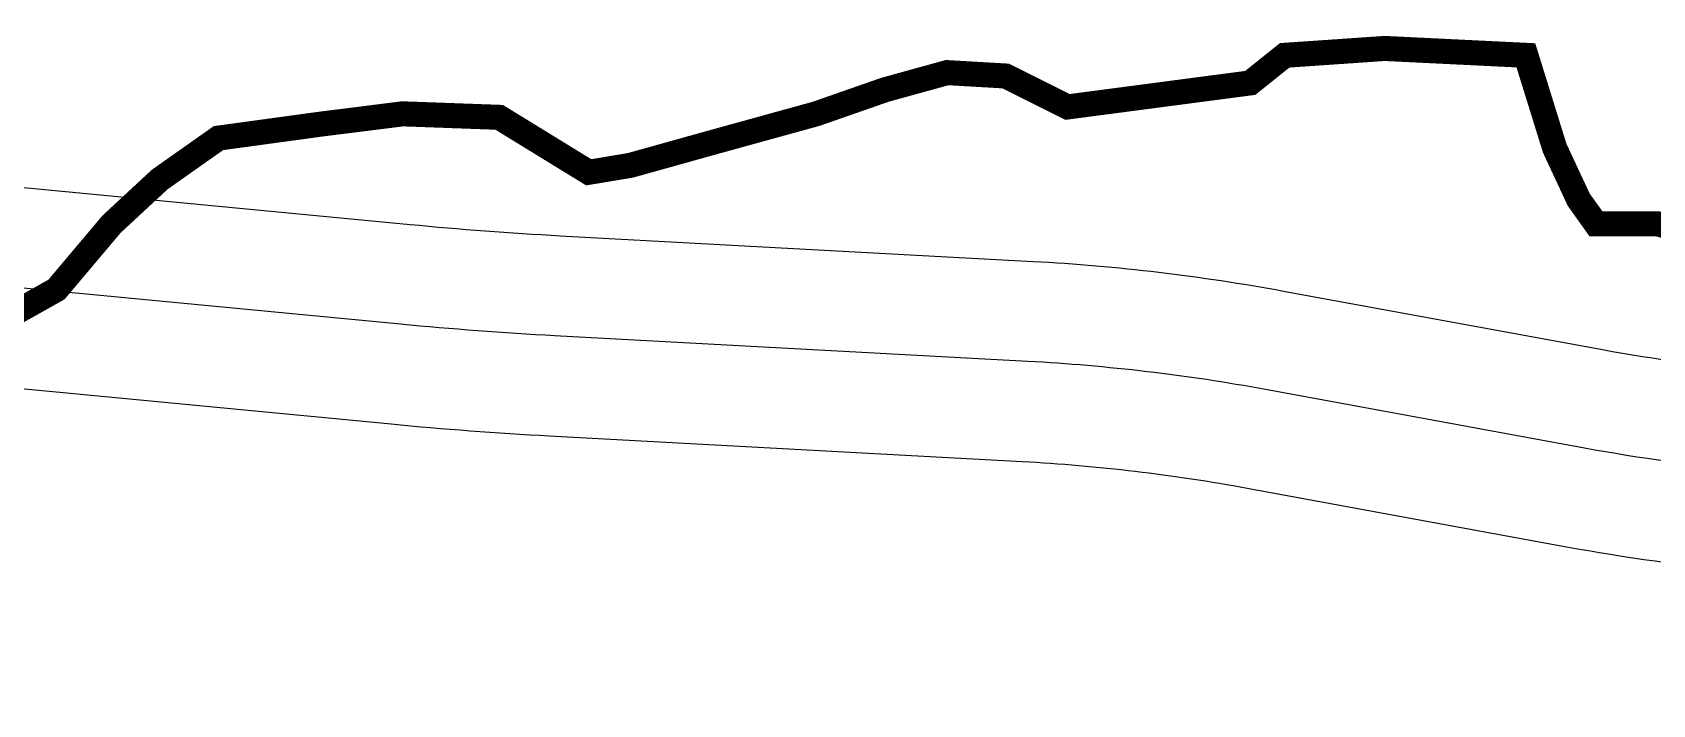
# Model space of a CAD drawing. Extents: x 529262 to 576451, y 2694391 to 2717535.
# Drawn here: x 565334 to 565463.3, y 2710929.7 to 2710983.3 of the extents above; entities that cross this region are included whole.
import ezdxf
from ezdxf.xclip import XClip

# ---------------------------------------------------------------- set-up
doc = ezdxf.new("R2010")
doc.units = 0
doc.header["$XCLIPFRAME"] = 0
for name, color, linetype in [('PP-COM', 7, 'Continuous'), ('RD-中线', 40, 'Continuous'), ('RD-红线', 7, 'Continuous'), ('河流', 4, 'Continuous')]:
    doc.layers.add(name, color=color, linetype=linetype)

# ---------------------------------------------------------------- blocks, each defined once
blk = doc.blocks.new('A$C19FD0107')
at = {"layer": 'RD-中线', "color": 8, "linetype": 'Continuous'}
blk.add_lwpolyline([(-5513.05, 16557.07, -0.045441), (-5540.15, 16559.54), (-5565.61, 16564.22, 0.031873), (-5584.58, 16566.46), (-5622.35, 16568.51, -0.010284), (-5634.65, 16569.43), (-5710.48, 16576.68), (-5806.39, 16584.38, 0.025495), (-5816.58, 16584.68), (-5856.79, 16583.8, 0.015906), (-5863.14, 16583.45), (-5884.13, 16581.65, 0.03045), (-5896.17, 16579.88), (-5908.78, 16577.23), (-5944.8, 16570.12), (-5974.31, 16564.74), (-5997.58, 16562.5), (-6025.48, 16561.73, 0.004243), (-6028.03, 16561.64), (-6095.86, 16558.61, 0.095417)], format="xyb", dxfattribs=at)
at = {"layer": 'RD-红线', "color": 8, "linetype": 'Continuous'}
blk.add_lwpolyline([(-6096.16, 16566.61), (-6028.38, 16569.63, -0.004243), (-6025.7, 16569.73), (-5998.07, 16570.49), (-5975.41, 16572.67), (-5946.29, 16577.98), (-5910.38, 16585.07), (-5897.82, 16587.71, -0.03045), (-5884.82, 16589.63), (-5863.83, 16591.42, -0.015906), (-5856.97, 16591.79), (-5816.75, 16592.67, -0.025495), (-5805.75, 16592.35), (-5709.78, 16584.65), (-5633.89, 16577.4, 0.010284), (-5621.91, 16576.5), (-5584.15, 16574.45, -0.031873), (-5564.17, 16572.08), (-5538.7, 16567.41, 0.045441), (-5513.05, 16565.07)], format="xyb", dxfattribs=at)
at = {"layer": 'RD-红线', "color": 8, "linetype": 'Continuous', "flags": 128}
blk.add_lwpolyline([(-5711.9, 16568.77), (-5711.18, 16568.71), (-5635.41, 16561.47, 0.010284), (-5622.78, 16560.52), (-5585.02, 16558.47, -0.031873), (-5567.06, 16556.35), (-5541.59, 16551.67, 0.045441), (-5513.05, 16549.07), (-5475.09, 16549.07, -0.05007), (-5456.8, 16547.23), (-5416.51, 16539.06)], format="xyb", dxfattribs=at)
at = {"layer": '河流', "color": 8, "const_width": 2}
blk.add_lwpolyline([(-5525.75, 16574.97), (-5534.27, 16577.44), (-5539.22, 16577.44), (-5540.6, 16579.37), (-5542.52, 16583.49), (-5544.82, 16590.9), (-5556.09, 16591.45), (-5564.07, 16590.9), (-5566.82, 16588.7), (-5581.4, 16586.78), (-5586.35, 16589.25), (-5591.02, 16589.52), (-5595.98, 16588.15), (-5601.48, 16586.23), (-5609.45, 16584.03), (-5616.33, 16582.11), (-5619.63, 16581.56), (-5626.78, 16585.95), (-5634.48, 16586.23), (-5641.08, 16585.4), (-5649.19, 16584.29), (-5653.87, 16580.99), (-5657.72, 16577.42), (-5662.12, 16572.2), (-5666.52, 16569.73)], dxfattribs=at)

msp = doc.modelspace()

# ---------------------------------------------------------------- block references
at = {"layer": 'PP-COM'}
ref = msp.add_blockref('A$C19FD0107', (570997.993, 2694390.603), dxfattribs=at)
XClip(ref).set_block_clipping_path([(-9366.4383134884, 14428.6043910822), (-3328.4480743363, 17452.7484863754)])

doc.saveas('drawing.dxf')
